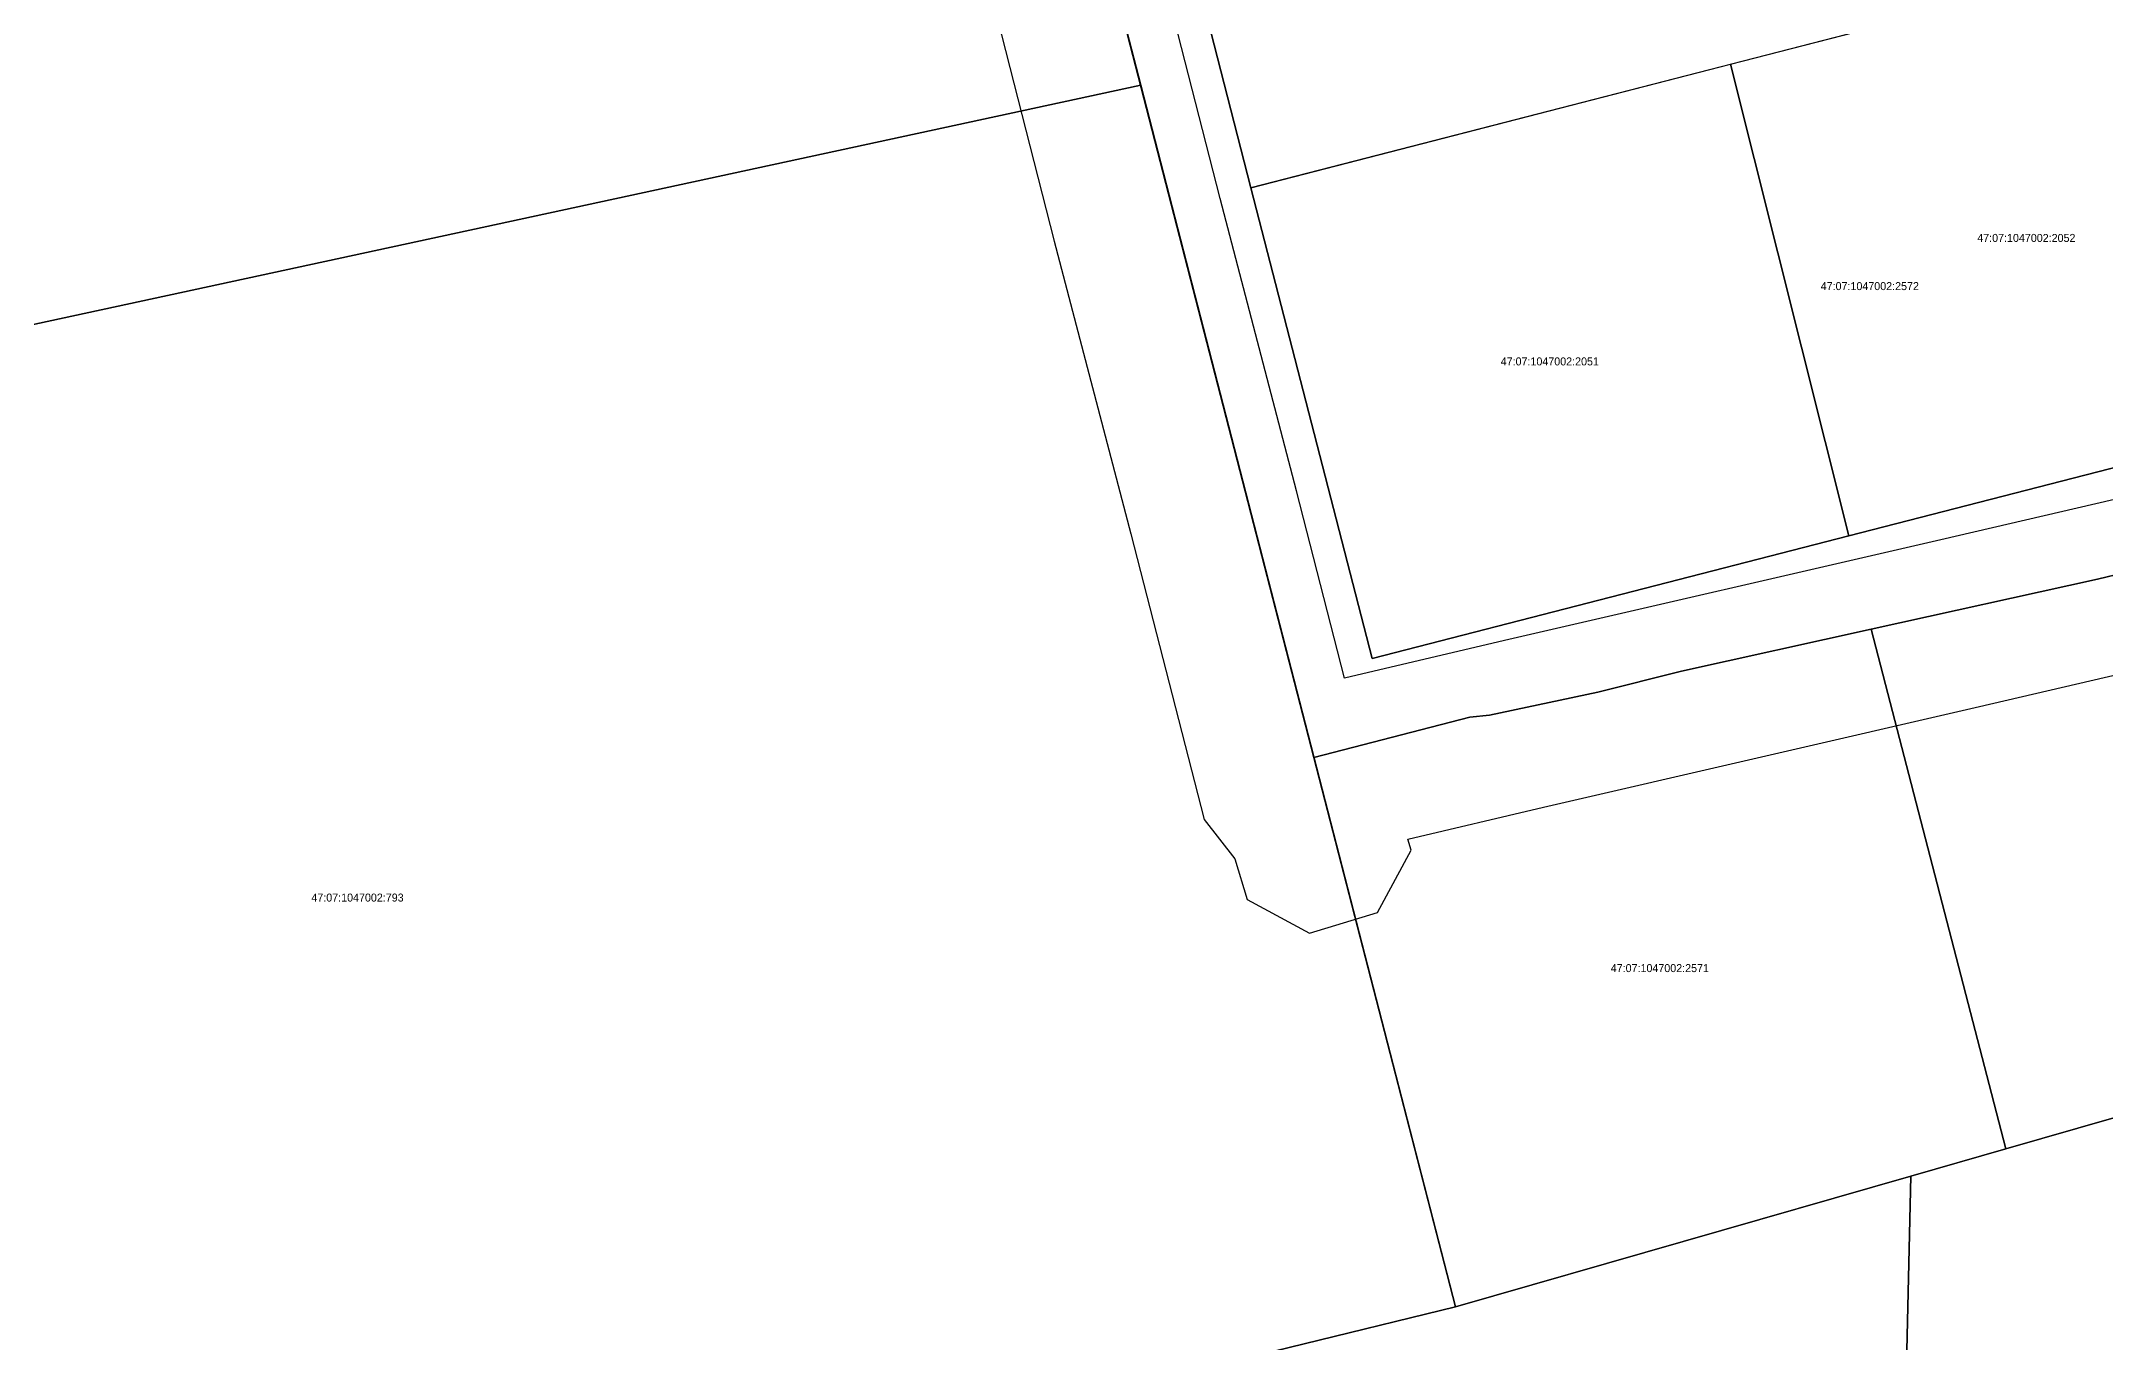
# Model space of a CAD drawing. Extents: x 896 to 2274771, y 652 to 548028.
# Drawn here: x 2233152.1 to 2233410, y 433694.1 to 433856.8 of the extents above; entities that cross this region are included whole.
import ezdxf
from ezdxf.enums import TextEntityAlignment as Align

# ---------------------------------------------------------------- set-up
doc = ezdxf.new("R2010")
doc.units = 0
doc.header["$MEASUREMENT"] = 0
for name, color, linetype in [('LABELS', 254, 'CONTINUOUS'), ('P', 94, 'CONTINUOUS'), ('Z', 30, 'CONTINUOUS')]:
    doc.layers.add(name, color=color, linetype=linetype)

msp = doc.modelspace()

# ---------------------------------------------------------------- linework, layer by layer
at = {"layer": 'P', "linetype": 'Continuous'}
for points in [[(2232997.52, 433783.24), (2233136.13, 433904.87), (2233262.48, 433926.45), (2233281.27, 433883.07), (2233289.44, 433851.35), (2233121.75, 433815.12), (2233072.8, 433767.7), (2233063.68, 433708.52)], [(2233290.65, 433887.48), (2233372.69, 433926.06), (2233410.85, 433925.41), (2233423.47, 433869.51), (2233303.21, 433838.53)], [(2233363.15, 433853.97), (2233423.47, 433869.51), (2233437.06, 433810.23), (2233377.91, 433795)], [(2233318.37, 433779.67), (2233303.21, 433838.53), (2233363.15, 433853.97), (2233377.91, 433795)], [(2233072.8, 433767.7), (2233121.75, 433815.12), (2233289.44, 433851.35), (2233328.78, 433698.61), (2233133.54, 433650.89), (2233132.05, 433656.03), (2233054.39, 433648.23)], [(2233380.72, 433783.34), (2233408.98, 433789.59), (2233426.26, 433793.76), (2233437.03, 433796.31), (2233438.67, 433796.69), (2233441.95, 433797.1), (2233476.68, 433764.99), (2233475.44, 433760.11), (2233470.11, 433739.21), (2233397.53, 433718.36)], [(2233311.09, 433767.32), (2233330.57, 433772.34), (2233333.03, 433772.59), (2233346.58, 433775.46), (2233357.01, 433778.1), (2233380.72, 433783.34), (2233397.53, 433718.36), (2233385.67, 433714.96), (2233328.78, 433698.61)], [(2233397.53, 433718.36), (2233470.11, 433739.21), (2233475.44, 433760.11), (2233506.79, 433633.85), (2233452.45, 433620.35), (2233384.42, 433660.51), (2233385.67, 433714.95)], [(2233238.15, 433676.45), (2233328.78, 433698.61), (2233385.67, 433714.96), (2233384.42, 433660.51), (2233348.12, 433627.24), (2233345.37, 433609.1), (2233252.21, 433585.05), (2233247, 433584.49)]]:
    msp.add_lwpolyline(points, close=True, dxfattribs=at)
msp.add_lwpolyline([(2233426.26, 433793.76), (2233408.98, 433789.59), (2233380.72, 433783.34), (2233357.01, 433778.1), (2233346.58, 433775.46), (2233333.03, 433772.59), (2233330.57, 433772.34), (2233311.09, 433767.32), (2233281.27, 433883.07), (2233290.65, 433887.48), (2233303.21, 433838.53), (2233318.37, 433779.67), (2233377.91, 433795), (2233437.06, 433810.23)], dxfattribs=at)
at = {"layer": 'Z', "linetype": 'Continuous'}
for points in [[(2233267.03, 433877.42), (2233278.65, 433831.85), (2233288.19, 433795.26), (2233297.36, 433759.56), (2233301.19, 433754.65), (2233302.74, 433749.54), (2233310.55, 433745.35), (2233319.04, 433747.92), (2233323.22, 433755.73), (2233322.81, 433757.08), (2233339.79, 433761.09), (2233394.25, 433773.66), (2233445.64, 433785.63)], [(2233449.29, 433808.45), (2233389.42, 433794.51), (2233334.92, 433781.93), (2233314.92, 433777.21), (2233308.9, 433800.63), (2233299.37, 433837.19), (2233291.93, 433866.37)]]:
    msp.add_lwpolyline(points, dxfattribs=at)

# ---------------------------------------------------------------- texts
at = {"layer": 'LABELS'}
for s, p in [('47:07:1047002:2052', (2233400.105, 433832.255)), ('47:07:1047002:2572', (2233380.545, 433826.235)), ('47:07:1047002:2051', (2233340.56, 433816.82)), ('47:07:1047002:793', (2233191.585, 433749.79)), ('47:07:1047002:2571', (2233354.31, 433740.975))]:
    msp.add_text(s, height=1, dxfattribs=at).set_placement(p, align=Align.MIDDLE_CENTER)

doc.saveas('drawing.dxf')
